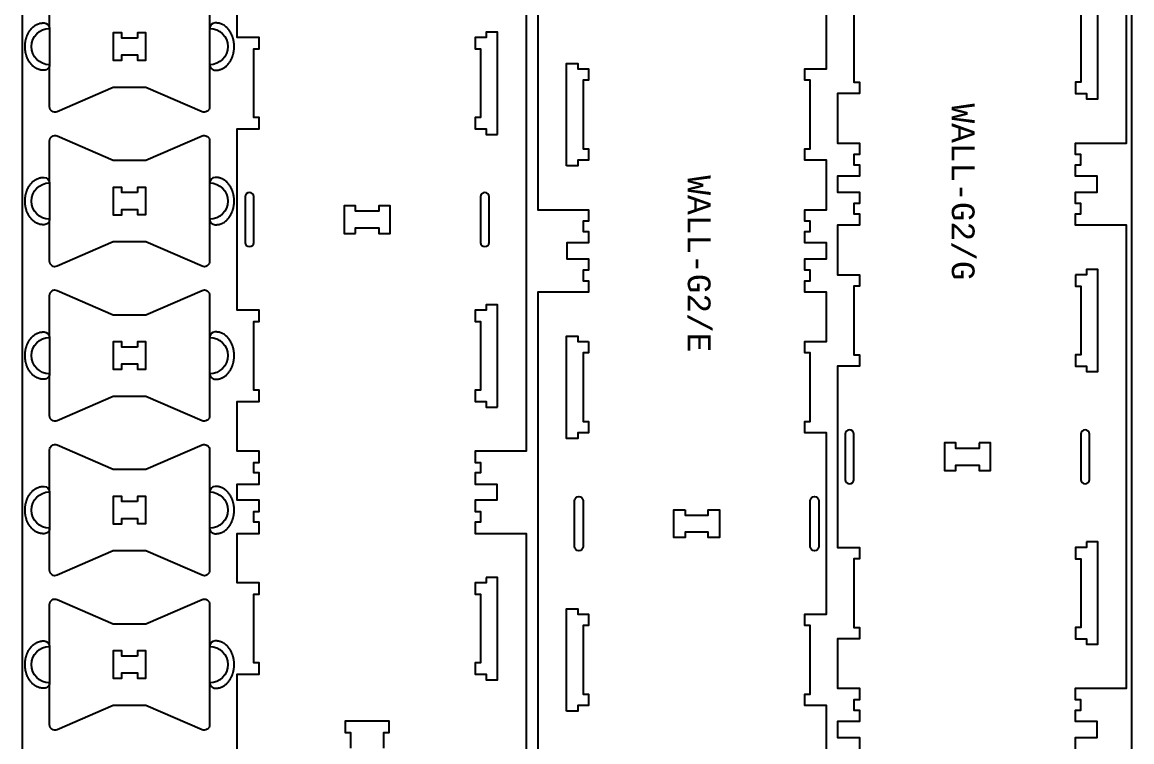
# Model space of a CAD drawing. Extents: x 0 to 12772, y 0 to 23683.
# Drawn here: x 2223 to 3443, y 2196 to 2987 of the extents above; entities that cross this region are included whole.
import ezdxf

# ---------------------------------------------------------------- set-up
doc = ezdxf.new("R2010")
doc.units = 0
for name, color, linetype in [('0_SHEET_SPRUCEPLY_2440X122', 1, 'CONTINUOUS'), ('1_ANYTOOL_1MMDEEP_LABELS_S', 2, 'CONTINUOUS'), ('3_ANYTOOL_CUTTHROUGH_INSID', 4, 'CONTINUOUS'), ('4_ANYTOOL_CUTTHROUGH_OUTSI', 5, 'CONTINUOUS'), ('5_ANYTOOL_HALF_MILL_9MM_IN', 3, 'CONTINUOUS')]:
    doc.layers.add(name, color=color, linetype=linetype)
doc.styles.add('MONOTXT_REGULAR', font='')
doc.styles.get('MONOTXT_REGULAR').set_extended_font_data('Monotxt')

msp = doc.modelspace()

# ---------------------------------------------------------------- linework, layer by layer
at = {"layer": '0_SHEET_SPRUCEPLY_2440X122'}
msp.add_lwpolyline([(2223, 1290.9), (3443, 1290.9), (3443, 3730.9), (2223, 3730.9)], close=True, dxfattribs=at)
at = {"layer": '3_ANYTOOL_CUTTHROUGH_INSID'}
for points in [[(3393, 3009.4), (3381, 3009.4), (3381, 2996.9), (3387, 2996.9), (3387, 2921.4), (3381, 2921.4), (3381, 2908.9), (3393, 2908.9), (3393, 2902.9), (3405.5, 2902.9), (3405.5, 3015.4), (3393, 3015.4)], [(2349.6, 2969.8), (2332.6, 2969.8), (2332.6, 2975.5), (2323.1, 2975.5), (2323.1, 2945.5), (2332.6, 2945.5), (2332.6, 2951.3), (2349.6, 2951.3), (2349.6, 2945.6), (2359.1, 2945.6), (2359.1, 2975.6), (2349.6, 2975.6)], [(2745.5, 2863.9), (2745.5, 2976.4), (2733, 2976.4), (2733, 2970.4), (2721, 2970.4), (2721, 2957.9), (2727, 2957.9), (2727, 2882.4), (2721, 2882.4), (2721, 2869.9), (2733, 2869.9), (2733, 2863.9)], [(2821.3, 2829.4), (2821.3, 2941.9), (2833.8, 2941.9), (2833.8, 2935.9), (2845.8, 2935.9), (2845.8, 2923.4), (2839.8, 2923.4), (2839.8, 2847.9), (2845.8, 2847.9), (2845.8, 2835.4), (2833.8, 2835.4), (2833.8, 2829.4)], [(2349.6, 2799.8), (2332.6, 2799.8), (2332.6, 2805.5), (2323.1, 2805.5), (2323.1, 2775.5), (2332.6, 2775.5), (2332.6, 2781.3), (2349.6, 2781.3), (2349.6, 2775.6), (2359.1, 2775.6), (2359.1, 2805.6), (2349.6, 2805.6)], [(2589.5, 2754.9), (2589.5, 2760.9), (2615, 2760.9), (2615, 2754.9), (2627.5, 2754.9), (2627.5, 2785.4), (2615, 2785.4), (2615, 2779.4), (2589.5, 2779.4), (2589.5, 2785.4), (2577, 2785.4), (2577, 2754.9)], [(3381, 2709.4), (3381, 2696.9), (3387, 2696.9), (3387, 2621.4), (3381, 2621.4), (3381, 2608.9), (3393, 2608.9), (3393, 2602.9), (3405.5, 2602.9), (3405.5, 2715.4), (3393, 2715.4), (3393, 2709.4)], [(2745.5, 2563.9), (2745.5, 2676.4), (2733, 2676.4), (2733, 2670.4), (2721, 2670.4), (2721, 2657.9), (2727, 2657.9), (2727, 2582.4), (2721, 2582.4), (2721, 2569.9), (2733, 2569.9), (2733, 2563.9)], [(2349.6, 2629.8), (2332.6, 2629.8), (2332.6, 2635.5), (2323.1, 2635.5), (2323.1, 2605.5), (2332.6, 2605.5), (2332.6, 2611.3), (2349.6, 2611.3), (2349.6, 2605.6), (2359.1, 2605.6), (2359.1, 2635.6), (2349.6, 2635.6)], [(2845.8, 2635.9), (2845.8, 2623.4), (2839.8, 2623.4), (2839.8, 2547.9), (2845.8, 2547.9), (2845.8, 2535.4), (2833.8, 2535.4), (2833.8, 2529.4), (2821.3, 2529.4), (2821.3, 2641.9), (2833.8, 2641.9), (2833.8, 2635.9)], [(3275, 2524.4), (3275, 2518.4), (3249.5, 2518.4), (3249.5, 2524.4), (3237, 2524.4), (3237, 2493.9), (3249.5, 2493.9), (3249.5, 2499.9), (3275, 2499.9), (3275, 2493.9), (3287.5, 2493.9), (3287.5, 2524.4)], [(2349.6, 2459.9), (2332.6, 2459.8), (2332.6, 2465.6), (2323.1, 2465.6), (2323.1, 2435.5), (2332.6, 2435.5), (2332.6, 2441.3), (2349.6, 2441.4), (2349.6, 2435.6), (2359.1, 2435.6), (2359.1, 2465.6), (2349.6, 2465.6)], [(2951.8, 2450.9), (2951.8, 2444.9), (2977.3, 2444.9), (2977.3, 2450.9), (2989.8, 2450.9), (2989.8, 2420.4), (2977.3, 2420.4), (2977.3, 2426.4), (2951.8, 2426.4), (2951.8, 2420.4), (2939.3, 2420.4), (2939.3, 2450.9)], [(3393, 2415.4), (3393, 2409.4), (3381, 2409.4), (3381, 2396.9), (3387, 2396.9), (3387, 2321.4), (3381, 2321.4), (3381, 2308.9), (3393, 2308.9), (3393, 2302.9), (3405.5, 2302.9), (3405.5, 2415.4)], [(2733, 2376.4), (2733, 2370.4), (2721, 2370.4), (2721, 2357.9), (2727, 2357.9), (2727, 2282.4), (2721, 2282.4), (2721, 2269.9), (2733, 2269.9), (2733, 2263.9), (2745.5, 2263.9), (2745.5, 2376.4)], [(2821.3, 2229.4), (2821.3, 2341.9), (2833.8, 2341.9), (2833.8, 2335.9), (2845.8, 2335.9), (2845.8, 2323.4), (2839.8, 2323.4), (2839.8, 2247.9), (2845.8, 2247.9), (2845.8, 2235.4), (2833.8, 2235.4), (2833.8, 2229.4)], [(2349.6, 2289.9), (2332.6, 2289.8), (2332.6, 2295.6), (2323.1, 2295.6), (2323.1, 2265.5), (2332.6, 2265.5), (2332.6, 2271.3), (2349.6, 2271.4), (2349.6, 2265.6), (2359.1, 2265.6), (2359.1, 2295.6), (2349.6, 2295.6)]]:
    msp.add_lwpolyline(points, close=True, dxfattribs=at)
for points in [[(2468, 2795.1), (2468, 2745.1, 1), (2477.5, 2745.1), (2477.5, 2795.1, 1)], [(2727, 2795.1), (2727, 2745.1, 1), (2736.5, 2745.1), (2736.5, 2795.1, 1)], [(3128, 2534.1), (3128, 2484.1, 1), (3137.5, 2484.1), (3137.5, 2534.1, 1)], [(3387, 2534.1), (3387, 2484.1, 1), (3396.5, 2484.1), (3396.5, 2534.1, 1)], [(2839.8, 2460.6), (2839.8, 2410.6, -1), (2830.3, 2410.6), (2830.3, 2460.6, -1)], [(3098.8, 2460.6), (3098.8, 2410.6, -1), (3089.3, 2410.6), (3089.3, 2460.6, -1)]]:
    msp.add_lwpolyline(points, format="xyb", close=True, dxfattribs=at)
at = {"layer": '4_ANYTOOL_CUTTHROUGH_OUTSI'}
for points in [[(3381, 2187.9), (3381, 2200.4), (3405, 2200.4), (3405, 2217.9), (3381, 2217.9), (3381, 2230.4), (3387, 2230.4), (3387, 2241.9), (3381, 2241.9), (3381, 2254.4), (3437, 2254.4), (3437, 2763.9), (3381, 2763.9), (3381, 2776.4), (3387, 2776.4), (3387, 2787.9), (3381, 2787.9), (3381, 2800.4), (3405, 2800.4), (3405, 2817.9), (3381, 2817.9), (3381, 2830.4), (3387, 2830.4), (3387, 2841.9), (3381, 2841.9), (3381, 2854.4), (3437, 2854.4), (3437, 3363.9)], [(2789.8, 3290.4), (2789.8, 2780.9), (2845.8, 2780.9), (2845.8, 2768.4), (2839.8, 2768.4), (2839.8, 2756.9), (2845.8, 2756.9), (2845.8, 2744.4), (2821.8, 2744.4), (2821.8, 2726.9), (2845.8, 2726.9), (2845.8, 2714.4), (2839.8, 2714.4), (2839.8, 2702.9), (2845.8, 2702.9), (2845.8, 2690.4), (2789.8, 2690.4), (2789.8, 2180.9)], [(3107.3, 2180.9), (3107.3, 2235.4), (3083.3, 2235.4), (3083.3, 2247.9), (3089.3, 2247.9), (3089.3, 2323.4), (3083.3, 2323.4), (3083.3, 2335.9), (3107.3, 2335.9), (3107.3, 2535.4), (3083.3, 2535.4), (3083.3, 2547.9), (3089.3, 2547.9), (3089.3, 2623.4), (3083.3, 2623.4), (3083.3, 2635.9), (3107.3, 2635.9), (3107.3, 2690.4), (3083.3, 2690.4), (3083.3, 2702.9), (3089.3, 2702.9), (3089.3, 2714.4), (3083.3, 2714.4), (3083.3, 2726.9), (3107.3, 2726.9), (3107.3, 2744.4), (3083.3, 2744.4), (3083.3, 2756.9), (3089.3, 2756.9), (3089.3, 2768.4), (3083.3, 2768.4), (3083.3, 2780.9), (3107.3, 2780.9), (3107.3, 2835.4), (3083.3, 2835.4), (3083.3, 2847.9), (3089.3, 2847.9), (3089.3, 2923.4), (3083.3, 2923.4), (3083.3, 2935.9), (3107.3, 2935.9), (3107.3, 3135.4)], [(2459.5, 2170.4), (2459.5, 2269.9), (2483.5, 2269.9), (2483.5, 2282.4), (2477.5, 2282.4), (2477.5, 2357.9), (2483.5, 2357.9), (2483.5, 2370.4), (2459.5, 2370.4), (2459.5, 2424.9), (2483.5, 2424.9), (2483.5, 2437.4), (2477.5, 2437.4), (2477.5, 2448.9), (2483.5, 2448.9), (2483.5, 2461.4), (2459.5, 2461.4), (2459.5, 2478.9), (2483.5, 2478.9), (2483.5, 2491.4), (2477.5, 2491.4), (2477.5, 2502.9), (2483.5, 2502.9), (2483.5, 2515.4), (2459.5, 2515.4), (2459.5, 2569.9), (2483.5, 2569.9), (2483.5, 2582.4), (2477.5, 2582.4), (2477.5, 2657.9), (2483.5, 2657.9), (2483.5, 2670.4), (2459.5, 2670.4), (2459.5, 2869.9), (2483.5, 2869.9), (2483.5, 2882.4), (2477.5, 2882.4), (2477.5, 2957.9), (2483.5, 2957.9), (2483.5, 2970.4), (2459.5, 2970.4), (2459.5, 3024.9)], [(2777, 3024.9), (2777, 2515.4), (2721, 2515.4), (2721, 2502.9), (2727, 2502.9), (2727, 2491.4), (2721, 2491.4), (2721, 2478.9), (2745, 2478.9), (2745, 2461.4), (2721, 2461.4), (2721, 2448.9), (2727, 2448.9), (2727, 2437.4), (2721, 2437.4), (2721, 2424.9), (2777, 2424.9), (2777, 2170.4)], [(3137.5, 2996.9), (3137.5, 2921.4), (3143.5, 2921.4), (3143.5, 2908.9), (3119.5, 2908.9), (3119.5, 2854.4), (3143.5, 2854.4), (3143.5, 2841.9), (3137.5, 2841.9), (3137.5, 2830.4), (3143.5, 2830.4), (3143.5, 2817.9), (3119.5, 2817.9), (3119.5, 2800.4), (3143.5, 2800.4), (3143.5, 2787.9), (3137.5, 2787.9), (3137.5, 2776.4), (3143.5, 2776.4), (3143.5, 2763.9), (3119.5, 2763.9), (3119.5, 2709.4), (3143.5, 2709.4), (3143.5, 2696.9), (3137.5, 2696.9), (3137.5, 2621.4), (3143.5, 2621.4), (3143.5, 2608.9), (3119.5, 2608.9), (3119.5, 2409.4), (3143.5, 2409.4), (3143.5, 2396.9), (3137.5, 2396.9), (3137.5, 2321.4), (3143.5, 2321.4), (3143.5, 2308.9), (3119.5, 2308.9), (3119.5, 2254.4), (3143.5, 2254.4), (3143.5, 2241.9), (3137.5, 2241.9), (3137.5, 2230.4), (3143.5, 2230.4), (3143.5, 2217.9), (3119.5, 2217.9), (3119.5, 2200.4), (3143.5, 2200.4), (3143.5, 2187.9)], [(2620.5, 2188.4), (2620.5, 2205.9), (2626.5, 2205.9), (2626.5, 2218.4), (2578, 2218.4), (2578, 2205.9), (2584, 2205.9), (2584, 2188.4)]]:
    msp.add_lwpolyline(points, dxfattribs=at)
for points in [[(2429.1, 2894.3, -0.539734), (2420.7, 2888.8), (2359.1, 2915.5), (2323.1, 2915.5), (2261.5, 2888.8, -0.539734), (2253.1, 2894.3), (2253.1, 2940.5, -1), (2253.1, 2980.5), (2253.1, 3026.7, -0.539734), (2261.5, 3032.2), (2323.1, 3005.5), (2359.1, 3005.5), (2420.7, 3032.2, -0.539734), (2429.1, 3026.7), (2429.1, 2980.5, -1), (2429.1, 2940.5)], [(2429.1, 2724.3, -0.539734), (2420.7, 2718.8), (2359.1, 2745.5), (2323.1, 2745.5), (2261.5, 2718.8, -0.539734), (2253.1, 2724.3), (2253.1, 2770.5, -1), (2253.1, 2810.5), (2253.1, 2856.7, -0.539734), (2261.5, 2862.2), (2323.1, 2835.5), (2359.1, 2835.5), (2420.7, 2862.2, -0.539734), (2429.1, 2856.7), (2429.1, 2810.5, -1), (2429.1, 2770.5)], [(2429.1, 2554.3, -0.539734), (2420.7, 2548.8), (2359.1, 2575.5), (2323.1, 2575.5), (2261.5, 2548.8, -0.539734), (2253.1, 2554.3), (2253.1, 2600.5, -1), (2253.1, 2640.5), (2253.1, 2686.7, -0.539734), (2261.5, 2692.2), (2323.1, 2665.5), (2359.1, 2665.5), (2420.7, 2692.2, -0.539734), (2429.1, 2686.7), (2429.1, 2640.5, -1), (2429.1, 2600.5)], [(2429.1, 2384.3, -0.539734), (2420.7, 2378.8), (2359.1, 2405.5), (2323.1, 2405.5), (2261.5, 2378.8, -0.539734), (2253.1, 2384.3), (2253.1, 2430.5, -1), (2253.1, 2470.5), (2253.1, 2516.7, -0.539734), (2261.5, 2522.2), (2323.1, 2495.5), (2359.1, 2495.5), (2420.7, 2522.2, -0.539734), (2429.1, 2516.7), (2429.1, 2470.5, -1), (2429.1, 2430.5)], [(2429.1, 2214.3, -0.539734), (2420.7, 2208.8), (2359.1, 2235.5), (2323.1, 2235.5), (2261.5, 2208.8, -0.539734), (2253.1, 2214.3), (2253.1, 2260.5, -1), (2253.1, 2300.5), (2253.1, 2346.7, -0.539734), (2261.5, 2352.2), (2323.1, 2325.5), (2359.1, 2325.5), (2420.7, 2352.2, -0.539734), (2429.1, 2346.7), (2429.1, 2300.5, -1), (2429.1, 2260.5)]]:
    msp.add_lwpolyline(points, format="xyb", close=True, dxfattribs=at)
at = {"layer": '5_ANYTOOL_HALF_MILL_9MM_IN'}
for points in [[(2246.1, 2934.5), (2245.7, 2934.5), (2245.2, 2934.5), (2244.8, 2934.6), (2244.3, 2934.6), (2243.9, 2934.7), (2243.4, 2934.7), (2243, 2934.8), (2242.5, 2934.9), (2242, 2935.1), (2241.6, 2935.2), (2241.1, 2935.3), (2240.6, 2935.5), (2240.2, 2935.7), (2239.7, 2935.9), (2239.2, 2936.1), (2238.8, 2936.3), (2238.3, 2936.6), (2237.9, 2936.8), (2237.4, 2937.1), (2237, 2937.4), (2236.5, 2937.7), (2236.1, 2938), (2235.6, 2938.4), (2235.2, 2938.7), (2234.8, 2939.1), (2234.4, 2939.5), (2233.9, 2939.9), (2233.5, 2940.3), (2233.1, 2940.8), (2232.8, 2941.2), (2232.4, 2941.7), (2232, 2942.1), (2231.6, 2942.6), (2231.3, 2943.1), (2231, 2943.6), (2230.6, 2944.1), (2230.3, 2944.6), (2230, 2945.2), (2229.7, 2945.7), (2229.4, 2946.3), (2229.1, 2946.8), (2228.9, 2947.4), (2228.6, 2948), (2228.4, 2948.6), (2228.2, 2949.2), (2227.9, 2949.7), (2227.7, 2950.3), (2227.6, 2950.9), (2227.4, 2951.5), (2227.2, 2952.1), (2227.1, 2952.7), (2226.9, 2953.4), (2226.8, 2954), (2226.7, 2954.6), (2226.6, 2955.2), (2226.5, 2955.8), (2226.4, 2956.4), (2226.3, 2957), (2226.3, 2957.6), (2226.2, 2958.2), (2226.2, 2958.8), (2226.2, 2959.3), (2226.2, 2960.5), (2226.2, 2961.7), (2226.2, 2962.3), (2226.2, 2962.8), (2226.3, 2963.4), (2226.3, 2964), (2226.4, 2964.6), (2226.5, 2965.2), (2226.6, 2965.8), (2226.7, 2966.4), (2226.8, 2967.1), (2226.9, 2967.7), (2227.1, 2968.3), (2227.2, 2968.9), (2227.4, 2969.5), (2227.6, 2970.1), (2227.8, 2970.7), (2228, 2971.3), (2228.2, 2971.9), (2228.4, 2972.4), (2228.6, 2973), (2228.9, 2973.6), (2229.1, 2974.2), (2229.4, 2974.7), (2229.7, 2975.3), (2230, 2975.8), (2230.3, 2976.4), (2230.6, 2976.9), (2231, 2977.4), (2231.3, 2977.9), (2231.7, 2978.4), (2232, 2978.9), (2232.4, 2979.4), (2232.8, 2979.8), (2233.2, 2980.3), (2233.6, 2980.7), (2234, 2981.1), (2234.4, 2981.5), (2234.8, 2981.9), (2235.2, 2982.3), (2235.7, 2982.6), (2236.1, 2983), (2236.5, 2983.3), (2237, 2983.6), (2237.4, 2983.9), (2237.9, 2984.2), (2238.4, 2984.4), (2238.8, 2984.7), (2239.3, 2984.9), (2239.7, 2985.1), (2240.2, 2985.3), (2240.7, 2985.5), (2241.1, 2985.7), (2241.6, 2985.8), (2242.1, 2986), (2242.5, 2986.1), (2243, 2986.2), (2243.5, 2986.3), (2243.9, 2986.3), (2244.4, 2986.4), (2244.8, 2986.4), (2245.3, 2986.5), (2245.7, 2986.5), (2246.2, 2986.5), (2247.1, 2986.5, -0.413668), (2253.1, 2980.5), (2253.1, 2940.5, -0.41476), (2247.1, 2934.5)], [(2436.1, 2934.5), (2436.6, 2934.5), (2437, 2934.5), (2437.4, 2934.6), (2437.9, 2934.6), (2438.4, 2934.7), (2438.8, 2934.7), (2439.3, 2934.8), (2439.7, 2934.9), (2440.2, 2935.1), (2440.7, 2935.2), (2441.1, 2935.3), (2441.6, 2935.5), (2442.1, 2935.7), (2442.5, 2935.9), (2443, 2936.1), (2443.5, 2936.3), (2443.9, 2936.6), (2444.4, 2936.8), (2444.8, 2937.1), (2445.3, 2937.4), (2445.7, 2937.7), (2446.2, 2938), (2446.6, 2938.4), (2447, 2938.7), (2447.5, 2939.1), (2447.9, 2939.5), (2448.3, 2939.9), (2448.7, 2940.3), (2449.1, 2940.8), (2449.5, 2941.2), (2449.9, 2941.7), (2450.2, 2942.1), (2450.6, 2942.6), (2450.9, 2943.1), (2451.3, 2943.6), (2451.6, 2944.1), (2451.9, 2944.6), (2452.2, 2945.2), (2452.5, 2945.7), (2452.8, 2946.3), (2453.1, 2946.8), (2453.4, 2947.4), (2453.6, 2948), (2453.9, 2948.6), (2454.1, 2949.2), (2454.3, 2949.7), (2454.5, 2950.3), (2454.7, 2950.9), (2454.9, 2951.5), (2455, 2952.1), (2455.2, 2952.7), (2455.3, 2953.4), (2455.4, 2954), (2455.6, 2954.6), (2455.7, 2955.2), (2455.7, 2955.8), (2455.8, 2956.4), (2455.9, 2957), (2456, 2957.6), (2456, 2958.2), (2456, 2958.8), (2456.1, 2959.3), (2456.1, 2960.5), (2456.1, 2961.7), (2456, 2962.3), (2456, 2962.8), (2456, 2963.4), (2455.9, 2964), (2455.8, 2964.6), (2455.7, 2965.2), (2455.7, 2965.8), (2455.6, 2966.4), (2455.4, 2967.1), (2455.3, 2967.7), (2455.2, 2968.3), (2455, 2968.9), (2454.9, 2969.5), (2454.7, 2970.1), (2454.5, 2970.7), (2454.3, 2971.3), (2454.1, 2971.9), (2453.8, 2972.4), (2453.6, 2973), (2453.4, 2973.6), (2453.1, 2974.2), (2452.8, 2974.7), (2452.5, 2975.3), (2452.2, 2975.8), (2451.9, 2976.4), (2451.6, 2976.9), (2451.3, 2977.4), (2450.9, 2977.9), (2450.6, 2978.4), (2450.2, 2978.9), (2449.8, 2979.4), (2449.5, 2979.8), (2449.1, 2980.3), (2448.7, 2980.7), (2448.3, 2981.1), (2447.9, 2981.5), (2447.4, 2981.9), (2447, 2982.3), (2446.6, 2982.6), (2446.1, 2983), (2445.7, 2983.3), (2445.3, 2983.6), (2444.8, 2983.9), (2444.3, 2984.2), (2443.9, 2984.4), (2443.4, 2984.7), (2443, 2984.9), (2442.5, 2985.1), (2442, 2985.3), (2441.6, 2985.5), (2441.1, 2985.7), (2440.6, 2985.8), (2440.2, 2986), (2439.7, 2986.1), (2439.2, 2986.2), (2438.8, 2986.3), (2438.3, 2986.3), (2437.9, 2986.4), (2437.4, 2986.4), (2436.9, 2986.5), (2436.5, 2986.5), (2436.1, 2986.5), (2435.1, 2986.5, 0.413668), (2429.1, 2980.5), (2429.1, 2940.5, 0.41476), (2435.1, 2934.5)], [(2246.1, 2764.5), (2245.7, 2764.5), (2245.2, 2764.5), (2244.8, 2764.6), (2244.3, 2764.6), (2243.9, 2764.7), (2243.4, 2764.7), (2243, 2764.8), (2242.5, 2764.9), (2242, 2765.1), (2241.6, 2765.2), (2241.1, 2765.3), (2240.6, 2765.5), (2240.2, 2765.7), (2239.7, 2765.9), (2239.2, 2766.1), (2238.8, 2766.3), (2238.3, 2766.6), (2237.9, 2766.8), (2237.4, 2767.1), (2237, 2767.4), (2236.5, 2767.7), (2236.1, 2768), (2235.6, 2768.4), (2235.2, 2768.7), (2234.8, 2769.1), (2234.4, 2769.5), (2233.9, 2769.9), (2233.5, 2770.3), (2233.1, 2770.8), (2232.8, 2771.2), (2232.4, 2771.7), (2232, 2772.1), (2231.6, 2772.6), (2231.3, 2773.1), (2231, 2773.6), (2230.6, 2774.1), (2230.3, 2774.6), (2230, 2775.2), (2229.7, 2775.7), (2229.4, 2776.3), (2229.1, 2776.8), (2228.9, 2777.4), (2228.6, 2778), (2228.4, 2778.6), (2228.2, 2779.2), (2227.9, 2779.7), (2227.7, 2780.3), (2227.6, 2780.9), (2227.4, 2781.5), (2227.2, 2782.1), (2227.1, 2782.7), (2226.9, 2783.4), (2226.8, 2784), (2226.7, 2784.6), (2226.6, 2785.2), (2226.5, 2785.8), (2226.4, 2786.4), (2226.3, 2787), (2226.3, 2787.6), (2226.2, 2788.2), (2226.2, 2788.8), (2226.2, 2789.3), (2226.2, 2790.5), (2226.2, 2791.7), (2226.2, 2792.3), (2226.2, 2792.8), (2226.3, 2793.4), (2226.3, 2794), (2226.4, 2794.6), (2226.5, 2795.2), (2226.6, 2795.8), (2226.7, 2796.4), (2226.8, 2797.1), (2226.9, 2797.7), (2227.1, 2798.3), (2227.2, 2798.9), (2227.4, 2799.5), (2227.6, 2800.1), (2227.8, 2800.7), (2228, 2801.3), (2228.2, 2801.9), (2228.4, 2802.4), (2228.6, 2803), (2228.9, 2803.6), (2229.1, 2804.2), (2229.4, 2804.7), (2229.7, 2805.3), (2230, 2805.8), (2230.3, 2806.4), (2230.6, 2806.9), (2231, 2807.4), (2231.3, 2807.9), (2231.7, 2808.4), (2232, 2808.9), (2232.4, 2809.4), (2232.8, 2809.8), (2233.2, 2810.3), (2233.6, 2810.7), (2234, 2811.1), (2234.4, 2811.5), (2234.8, 2811.9), (2235.2, 2812.3), (2235.7, 2812.6), (2236.1, 2813), (2236.5, 2813.3), (2237, 2813.6), (2237.4, 2813.9), (2237.9, 2814.2), (2238.4, 2814.4), (2238.8, 2814.7), (2239.3, 2814.9), (2239.7, 2815.1), (2240.2, 2815.3), (2240.7, 2815.5), (2241.1, 2815.7), (2241.6, 2815.8), (2242.1, 2816), (2242.5, 2816.1), (2243, 2816.2), (2243.5, 2816.3), (2243.9, 2816.3), (2244.4, 2816.4), (2244.8, 2816.4), (2245.3, 2816.5), (2245.7, 2816.5), (2246.2, 2816.5), (2247.1, 2816.5, -0.413668), (2253.1, 2810.5), (2253.1, 2770.5, -0.41476), (2247.1, 2764.5)], [(2436.1, 2764.5), (2436.6, 2764.5), (2437, 2764.5), (2437.4, 2764.6), (2437.9, 2764.6), (2438.4, 2764.7), (2438.8, 2764.7), (2439.3, 2764.8), (2439.7, 2764.9), (2440.2, 2765.1), (2440.7, 2765.2), (2441.1, 2765.3), (2441.6, 2765.5), (2442.1, 2765.7), (2442.5, 2765.9), (2443, 2766.1), (2443.5, 2766.3), (2443.9, 2766.6), (2444.4, 2766.8), (2444.8, 2767.1), (2445.3, 2767.4), (2445.7, 2767.7), (2446.2, 2768), (2446.6, 2768.4), (2447, 2768.7), (2447.5, 2769.1), (2447.9, 2769.5), (2448.3, 2769.9), (2448.7, 2770.3), (2449.1, 2770.8), (2449.5, 2771.2), (2449.9, 2771.7), (2450.2, 2772.1), (2450.6, 2772.6), (2450.9, 2773.1), (2451.3, 2773.6), (2451.6, 2774.1), (2451.9, 2774.6), (2452.2, 2775.2), (2452.5, 2775.7), (2452.8, 2776.3), (2453.1, 2776.8), (2453.4, 2777.4), (2453.6, 2778), (2453.9, 2778.6), (2454.1, 2779.2), (2454.3, 2779.7), (2454.5, 2780.3), (2454.7, 2780.9), (2454.9, 2781.5), (2455, 2782.1), (2455.2, 2782.7), (2455.3, 2783.4), (2455.4, 2784), (2455.6, 2784.6), (2455.7, 2785.2), (2455.7, 2785.8), (2455.8, 2786.4), (2455.9, 2787), (2456, 2787.6), (2456, 2788.2), (2456, 2788.8), (2456.1, 2789.3), (2456.1, 2790.5), (2456.1, 2791.7), (2456, 2792.3), (2456, 2792.8), (2456, 2793.4), (2455.9, 2794), (2455.8, 2794.6), (2455.7, 2795.2), (2455.7, 2795.8), (2455.6, 2796.4), (2455.4, 2797.1), (2455.3, 2797.7), (2455.2, 2798.3), (2455, 2798.9), (2454.9, 2799.5), (2454.7, 2800.1), (2454.5, 2800.7), (2454.3, 2801.3), (2454.1, 2801.9), (2453.8, 2802.4), (2453.6, 2803), (2453.4, 2803.6), (2453.1, 2804.2), (2452.8, 2804.7), (2452.5, 2805.3), (2452.2, 2805.8), (2451.9, 2806.4), (2451.6, 2806.9), (2451.3, 2807.4), (2450.9, 2807.9), (2450.6, 2808.4), (2450.2, 2808.9), (2449.8, 2809.4), (2449.5, 2809.8), (2449.1, 2810.3), (2448.7, 2810.7), (2448.3, 2811.1), (2447.9, 2811.5), (2447.4, 2811.9), (2447, 2812.3), (2446.6, 2812.6), (2446.1, 2813), (2445.7, 2813.3), (2445.3, 2813.6), (2444.8, 2813.9), (2444.3, 2814.2), (2443.9, 2814.4), (2443.4, 2814.7), (2443, 2814.9), (2442.5, 2815.1), (2442, 2815.3), (2441.6, 2815.5), (2441.1, 2815.7), (2440.6, 2815.8), (2440.2, 2816), (2439.7, 2816.1), (2439.2, 2816.2), (2438.8, 2816.3), (2438.3, 2816.3), (2437.9, 2816.4), (2437.4, 2816.4), (2436.9, 2816.5), (2436.5, 2816.5), (2436.1, 2816.5), (2435.1, 2816.5, 0.413668), (2429.1, 2810.5), (2429.1, 2770.5, 0.41476), (2435.1, 2764.5)], [(2246.1, 2594.5), (2245.7, 2594.5), (2245.2, 2594.5), (2244.8, 2594.6), (2244.3, 2594.6), (2243.9, 2594.7), (2243.4, 2594.7), (2243, 2594.8), (2242.5, 2594.9), (2242, 2595.1), (2241.6, 2595.2), (2241.1, 2595.3), (2240.6, 2595.5), (2240.2, 2595.7), (2239.7, 2595.9), (2239.2, 2596.1), (2238.8, 2596.3), (2238.3, 2596.6), (2237.9, 2596.8), (2237.4, 2597.1), (2237, 2597.4), (2236.5, 2597.7), (2236.1, 2598), (2235.6, 2598.4), (2235.2, 2598.7), (2234.8, 2599.1), (2234.4, 2599.5), (2233.9, 2599.9), (2233.5, 2600.3), (2233.1, 2600.8), (2232.8, 2601.2), (2232.4, 2601.7), (2232, 2602.1), (2231.6, 2602.6), (2231.3, 2603.1), (2231, 2603.6), (2230.6, 2604.1), (2230.3, 2604.6), (2230, 2605.2), (2229.7, 2605.7), (2229.4, 2606.3), (2229.1, 2606.8), (2228.9, 2607.4), (2228.6, 2608), (2228.4, 2608.6), (2228.2, 2609.2), (2227.9, 2609.7), (2227.7, 2610.3), (2227.6, 2610.9), (2227.4, 2611.5), (2227.2, 2612.1), (2227.1, 2612.7), (2226.9, 2613.4), (2226.8, 2614), (2226.7, 2614.6), (2226.6, 2615.2), (2226.5, 2615.8), (2226.4, 2616.4), (2226.3, 2617), (2226.3, 2617.6), (2226.2, 2618.2), (2226.2, 2618.8), (2226.2, 2619.3), (2226.2, 2620.5), (2226.2, 2621.7), (2226.2, 2622.3), (2226.2, 2622.8), (2226.3, 2623.4), (2226.3, 2624), (2226.4, 2624.6), (2226.5, 2625.2), (2226.6, 2625.8), (2226.7, 2626.4), (2226.8, 2627.1), (2226.9, 2627.7), (2227.1, 2628.3), (2227.2, 2628.9), (2227.4, 2629.5), (2227.6, 2630.1), (2227.8, 2630.7), (2228, 2631.3), (2228.2, 2631.9), (2228.4, 2632.4), (2228.6, 2633), (2228.9, 2633.6), (2229.1, 2634.2), (2229.4, 2634.7), (2229.7, 2635.3), (2230, 2635.8), (2230.3, 2636.4), (2230.6, 2636.9), (2231, 2637.4), (2231.3, 2637.9), (2231.7, 2638.4), (2232, 2638.9), (2232.4, 2639.4), (2232.8, 2639.8), (2233.2, 2640.3), (2233.6, 2640.7), (2234, 2641.1), (2234.4, 2641.5), (2234.8, 2641.9), (2235.2, 2642.3), (2235.7, 2642.6), (2236.1, 2643), (2236.5, 2643.3), (2237, 2643.6), (2237.4, 2643.9), (2237.9, 2644.2), (2238.4, 2644.4), (2238.8, 2644.7), (2239.3, 2644.9), (2239.7, 2645.1), (2240.2, 2645.3), (2240.7, 2645.5), (2241.1, 2645.7), (2241.6, 2645.8), (2242.1, 2646), (2242.5, 2646.1), (2243, 2646.2), (2243.5, 2646.3), (2243.9, 2646.3), (2244.4, 2646.4), (2244.8, 2646.4), (2245.3, 2646.5), (2245.7, 2646.5), (2246.2, 2646.5), (2247.1, 2646.5, -0.413668), (2253.1, 2640.5), (2253.1, 2600.5, -0.41476), (2247.1, 2594.5)], [(2436.1, 2594.5), (2436.6, 2594.5), (2437, 2594.5), (2437.4, 2594.6), (2437.9, 2594.6), (2438.4, 2594.7), (2438.8, 2594.7), (2439.3, 2594.8), (2439.7, 2594.9), (2440.2, 2595.1), (2440.7, 2595.2), (2441.1, 2595.3), (2441.6, 2595.5), (2442.1, 2595.7), (2442.5, 2595.9), (2443, 2596.1), (2443.5, 2596.3), (2443.9, 2596.6), (2444.4, 2596.8), (2444.8, 2597.1), (2445.3, 2597.4), (2445.7, 2597.7), (2446.2, 2598), (2446.6, 2598.4), (2447, 2598.7), (2447.5, 2599.1), (2447.9, 2599.5), (2448.3, 2599.9), (2448.7, 2600.3), (2449.1, 2600.8), (2449.5, 2601.2), (2449.9, 2601.7), (2450.2, 2602.1), (2450.6, 2602.6), (2450.9, 2603.1), (2451.3, 2603.6), (2451.6, 2604.1), (2451.9, 2604.6), (2452.2, 2605.2), (2452.5, 2605.7), (2452.8, 2606.3), (2453.1, 2606.8), (2453.4, 2607.4), (2453.6, 2608), (2453.9, 2608.6), (2454.1, 2609.2), (2454.3, 2609.7), (2454.5, 2610.3), (2454.7, 2610.9), (2454.9, 2611.5), (2455, 2612.1), (2455.2, 2612.7), (2455.3, 2613.4), (2455.4, 2614), (2455.6, 2614.6), (2455.7, 2615.2), (2455.7, 2615.8), (2455.8, 2616.4), (2455.9, 2617), (2456, 2617.6), (2456, 2618.2), (2456, 2618.8), (2456.1, 2619.3), (2456.1, 2620.5), (2456.1, 2621.7), (2456, 2622.3), (2456, 2622.8), (2456, 2623.4), (2455.9, 2624), (2455.8, 2624.6), (2455.7, 2625.2), (2455.7, 2625.8), (2455.6, 2626.4), (2455.4, 2627.1), (2455.3, 2627.7), (2455.2, 2628.3), (2455, 2628.9), (2454.9, 2629.5), (2454.7, 2630.1), (2454.5, 2630.7), (2454.3, 2631.3), (2454.1, 2631.9), (2453.8, 2632.4), (2453.6, 2633), (2453.4, 2633.6), (2453.1, 2634.2), (2452.8, 2634.7), (2452.5, 2635.3), (2452.2, 2635.8), (2451.9, 2636.4), (2451.6, 2636.9), (2451.3, 2637.4), (2450.9, 2637.9), (2450.6, 2638.4), (2450.2, 2638.9), (2449.8, 2639.4), (2449.5, 2639.8), (2449.1, 2640.3), (2448.7, 2640.7), (2448.3, 2641.1), (2447.9, 2641.5), (2447.4, 2641.9), (2447, 2642.3), (2446.6, 2642.6), (2446.1, 2643), (2445.7, 2643.3), (2445.3, 2643.6), (2444.8, 2643.9), (2444.3, 2644.2), (2443.9, 2644.4), (2443.4, 2644.7), (2443, 2644.9), (2442.5, 2645.1), (2442, 2645.3), (2441.6, 2645.5), (2441.1, 2645.7), (2440.6, 2645.8), (2440.2, 2646), (2439.7, 2646.1), (2439.2, 2646.2), (2438.8, 2646.3), (2438.3, 2646.3), (2437.9, 2646.4), (2437.4, 2646.4), (2436.9, 2646.5), (2436.5, 2646.5), (2436.1, 2646.5), (2435.1, 2646.5, 0.413668), (2429.1, 2640.5), (2429.1, 2600.5, 0.41476), (2435.1, 2594.5)], [(2246.1, 2424.5), (2245.7, 2424.5), (2245.2, 2424.6), (2244.8, 2424.6), (2244.3, 2424.6), (2243.9, 2424.7), (2243.4, 2424.8), (2243, 2424.9), (2242.5, 2425), (2242, 2425.1), (2241.6, 2425.2), (2241.1, 2425.4), (2240.6, 2425.5), (2240.2, 2425.7), (2239.7, 2425.9), (2239.2, 2426.1), (2238.8, 2426.3), (2238.3, 2426.6), (2237.9, 2426.9), (2237.4, 2427.1), (2237, 2427.4), (2236.5, 2427.7), (2236.1, 2428.1), (2235.6, 2428.4), (2235.2, 2428.8), (2234.8, 2429.1), (2234.4, 2429.5), (2233.9, 2429.9), (2233.5, 2430.3), (2233.1, 2430.8), (2232.8, 2431.2), (2232.4, 2431.7), (2232, 2432.1), (2231.6, 2432.6), (2231.3, 2433.1), (2231, 2433.6), (2230.6, 2434.1), (2230.3, 2434.7), (2230, 2435.2), (2229.7, 2435.7), (2229.4, 2436.3), (2229.1, 2436.9), (2228.9, 2437.4), (2228.6, 2438), (2228.4, 2438.6), (2228.2, 2439.2), (2227.9, 2439.8), (2227.7, 2440.4), (2227.6, 2441), (2227.4, 2441.6), (2227.2, 2442.2), (2227.1, 2442.8), (2226.9, 2443.4), (2226.8, 2444), (2226.7, 2444.6), (2226.6, 2445.2), (2226.5, 2445.8), (2226.4, 2446.4), (2226.3, 2447), (2226.3, 2447.6), (2226.2, 2448.2), (2226.2, 2448.8), (2226.2, 2449.4), (2226.2, 2450.5), (2226.2, 2451.7), (2226.2, 2452.3), (2226.2, 2452.9), (2226.3, 2453.5), (2226.3, 2454.1), (2226.4, 2454.7), (2226.5, 2455.3), (2226.6, 2455.9), (2226.7, 2456.5), (2226.8, 2457.1), (2226.9, 2457.7), (2227.1, 2458.3), (2227.2, 2458.9), (2227.4, 2459.5), (2227.6, 2460.1), (2227.8, 2460.7), (2228, 2461.3), (2228.2, 2461.9), (2228.4, 2462.5), (2228.6, 2463), (2228.9, 2463.6), (2229.1, 2464.2), (2229.4, 2464.8), (2229.7, 2465.3), (2230, 2465.9), (2230.3, 2466.4), (2230.6, 2466.9), (2231, 2467.4), (2231.3, 2467.9), (2231.7, 2468.4), (2232, 2468.9), (2232.4, 2469.4), (2232.8, 2469.8), (2233.2, 2470.3), (2233.6, 2470.7), (2234, 2471.1), (2234.4, 2471.5), (2234.8, 2471.9), (2235.2, 2472.3), (2235.7, 2472.6), (2236.1, 2473), (2236.5, 2473.3), (2237, 2473.6), (2237.4, 2473.9), (2237.9, 2474.2), (2238.4, 2474.5), (2238.8, 2474.7), (2239.3, 2474.9), (2239.7, 2475.1), (2240.2, 2475.3), (2240.7, 2475.5), (2241.1, 2475.7), (2241.6, 2475.8), (2242.1, 2476), (2242.5, 2476.1), (2243, 2476.2), (2243.5, 2476.3), (2243.9, 2476.4), (2244.4, 2476.4), (2244.8, 2476.5), (2245.3, 2476.5), (2245.7, 2476.5), (2246.2, 2476.5), (2247.1, 2476.5, -0.413668), (2253.1, 2470.5), (2253.1, 2430.5, -0.41476), (2247.1, 2424.5)], [(2436.1, 2424.5), (2436.6, 2424.5), (2437, 2424.6), (2437.4, 2424.6), (2437.9, 2424.6), (2438.4, 2424.7), (2438.8, 2424.8), (2439.3, 2424.9), (2439.7, 2425), (2440.2, 2425.1), (2440.7, 2425.2), (2441.1, 2425.4), (2441.6, 2425.5), (2442.1, 2425.7), (2442.5, 2425.9), (2443, 2426.1), (2443.5, 2426.3), (2443.9, 2426.6), (2444.4, 2426.9), (2444.8, 2427.1), (2445.3, 2427.4), (2445.7, 2427.7), (2446.2, 2428.1), (2446.6, 2428.4), (2447, 2428.8), (2447.5, 2429.1), (2447.9, 2429.5), (2448.3, 2429.9), (2448.7, 2430.3), (2449.1, 2430.8), (2449.5, 2431.2), (2449.9, 2431.7), (2450.2, 2432.1), (2450.6, 2432.6), (2450.9, 2433.1), (2451.3, 2433.6), (2451.6, 2434.1), (2451.9, 2434.7), (2452.2, 2435.2), (2452.5, 2435.7), (2452.8, 2436.3), (2453.1, 2436.9), (2453.4, 2437.4), (2453.6, 2438), (2453.9, 2438.6), (2454.1, 2439.2), (2454.3, 2439.8), (2454.5, 2440.4), (2454.7, 2441), (2454.9, 2441.6), (2455, 2442.2), (2455.2, 2442.8), (2455.3, 2443.4), (2455.4, 2444), (2455.6, 2444.6), (2455.7, 2445.2), (2455.7, 2445.8), (2455.8, 2446.4), (2455.9, 2447), (2456, 2447.6), (2456, 2448.2), (2456, 2448.8), (2456.1, 2449.4), (2456.1, 2450.5), (2456.1, 2451.7), (2456, 2452.3), (2456, 2452.9), (2456, 2453.5), (2455.9, 2454.1), (2455.8, 2454.7), (2455.7, 2455.3), (2455.7, 2455.9), (2455.6, 2456.5), (2455.4, 2457.1), (2455.3, 2457.7), (2455.2, 2458.3), (2455, 2458.9), (2454.9, 2459.5), (2454.7, 2460.1), (2454.5, 2460.7), (2454.3, 2461.3), (2454.1, 2461.9), (2453.8, 2462.5), (2453.6, 2463), (2453.4, 2463.6), (2453.1, 2464.2), (2452.8, 2464.8), (2452.5, 2465.3), (2452.2, 2465.9), (2451.9, 2466.4), (2451.6, 2466.9), (2451.3, 2467.4), (2450.9, 2467.9), (2450.6, 2468.4), (2450.2, 2468.9), (2449.8, 2469.4), (2449.5, 2469.8), (2449.1, 2470.3), (2448.7, 2470.7), (2448.3, 2471.1), (2447.9, 2471.5), (2447.4, 2471.9), (2447, 2472.3), (2446.6, 2472.6), (2446.1, 2473), (2445.7, 2473.3), (2445.3, 2473.6), (2444.8, 2473.9), (2444.3, 2474.2), (2443.9, 2474.5), (2443.4, 2474.7), (2443, 2474.9), (2442.5, 2475.1), (2442, 2475.3), (2441.6, 2475.5), (2441.1, 2475.7), (2440.6, 2475.8), (2440.2, 2476), (2439.7, 2476.1), (2439.2, 2476.2), (2438.8, 2476.3), (2438.3, 2476.4), (2437.9, 2476.4), (2437.4, 2476.5), (2436.9, 2476.5), (2436.5, 2476.5), (2436.1, 2476.5), (2435.1, 2476.5, 0.413668), (2429.1, 2470.5), (2429.1, 2430.5, 0.41476), (2435.1, 2424.5)], [(2246.1, 2254.5), (2245.7, 2254.5), (2245.2, 2254.6), (2244.8, 2254.6), (2244.3, 2254.6), (2243.9, 2254.7), (2243.4, 2254.8), (2243, 2254.9), (2242.5, 2255), (2242, 2255.1), (2241.6, 2255.2), (2241.1, 2255.4), (2240.6, 2255.5), (2240.2, 2255.7), (2239.7, 2255.9), (2239.2, 2256.1), (2238.8, 2256.3), (2238.3, 2256.6), (2237.9, 2256.9), (2237.4, 2257.1), (2237, 2257.4), (2236.5, 2257.7), (2236.1, 2258.1), (2235.6, 2258.4), (2235.2, 2258.8), (2234.8, 2259.1), (2234.4, 2259.5), (2233.9, 2259.9), (2233.5, 2260.3), (2233.1, 2260.8), (2232.8, 2261.2), (2232.4, 2261.7), (2232, 2262.1), (2231.6, 2262.6), (2231.3, 2263.1), (2231, 2263.6), (2230.6, 2264.1), (2230.3, 2264.7), (2230, 2265.2), (2229.7, 2265.7), (2229.4, 2266.3), (2229.1, 2266.9), (2228.9, 2267.4), (2228.6, 2268), (2228.4, 2268.6), (2228.2, 2269.2), (2227.9, 2269.8), (2227.7, 2270.4), (2227.6, 2271), (2227.4, 2271.6), (2227.2, 2272.2), (2227.1, 2272.8), (2226.9, 2273.4), (2226.8, 2274), (2226.7, 2274.6), (2226.6, 2275.2), (2226.5, 2275.8), (2226.4, 2276.4), (2226.3, 2277), (2226.3, 2277.6), (2226.2, 2278.2), (2226.2, 2278.8), (2226.2, 2279.4), (2226.2, 2280.5), (2226.2, 2281.7), (2226.2, 2282.3), (2226.2, 2282.9), (2226.3, 2283.5), (2226.3, 2284.1), (2226.4, 2284.7), (2226.5, 2285.3), (2226.6, 2285.9), (2226.7, 2286.5), (2226.8, 2287.1), (2226.9, 2287.7), (2227.1, 2288.3), (2227.2, 2288.9), (2227.4, 2289.5), (2227.6, 2290.1), (2227.8, 2290.7), (2228, 2291.3), (2228.2, 2291.9), (2228.4, 2292.5), (2228.6, 2293), (2228.9, 2293.6), (2229.1, 2294.2), (2229.4, 2294.8), (2229.7, 2295.3), (2230, 2295.9), (2230.3, 2296.4), (2230.6, 2296.9), (2231, 2297.4), (2231.3, 2297.9), (2231.7, 2298.4), (2232, 2298.9), (2232.4, 2299.4), (2232.8, 2299.8), (2233.2, 2300.3), (2233.6, 2300.7), (2234, 2301.1), (2234.4, 2301.5), (2234.8, 2301.9), (2235.2, 2302.3), (2235.7, 2302.6), (2236.1, 2303), (2236.5, 2303.3), (2237, 2303.6), (2237.4, 2303.9), (2237.9, 2304.2), (2238.4, 2304.5), (2238.8, 2304.7), (2239.3, 2304.9), (2239.7, 2305.1), (2240.2, 2305.3), (2240.7, 2305.5), (2241.1, 2305.7), (2241.6, 2305.8), (2242.1, 2306), (2242.5, 2306.1), (2243, 2306.2), (2243.5, 2306.3), (2243.9, 2306.4), (2244.4, 2306.4), (2244.8, 2306.5), (2245.3, 2306.5), (2245.7, 2306.5), (2246.2, 2306.5), (2247.1, 2306.5, -0.413668), (2253.1, 2300.5), (2253.1, 2260.5, -0.41476), (2247.1, 2254.5)], [(2436.1, 2254.5), (2436.6, 2254.5), (2437, 2254.6), (2437.4, 2254.6), (2437.9, 2254.6), (2438.4, 2254.7), (2438.8, 2254.8), (2439.3, 2254.9), (2439.7, 2255), (2440.2, 2255.1), (2440.7, 2255.2), (2441.1, 2255.4), (2441.6, 2255.5), (2442.1, 2255.7), (2442.5, 2255.9), (2443, 2256.1), (2443.5, 2256.3), (2443.9, 2256.6), (2444.4, 2256.9), (2444.8, 2257.1), (2445.3, 2257.4), (2445.7, 2257.7), (2446.2, 2258.1), (2446.6, 2258.4), (2447, 2258.8), (2447.5, 2259.1), (2447.9, 2259.5), (2448.3, 2259.9), (2448.7, 2260.3), (2449.1, 2260.8), (2449.5, 2261.2), (2449.9, 2261.7), (2450.2, 2262.1), (2450.6, 2262.6), (2450.9, 2263.1), (2451.3, 2263.6), (2451.6, 2264.1), (2451.9, 2264.7), (2452.2, 2265.2), (2452.5, 2265.7), (2452.8, 2266.3), (2453.1, 2266.9), (2453.4, 2267.4), (2453.6, 2268), (2453.9, 2268.6), (2454.1, 2269.2), (2454.3, 2269.8), (2454.5, 2270.4), (2454.7, 2271), (2454.9, 2271.6), (2455, 2272.2), (2455.2, 2272.8), (2455.3, 2273.4), (2455.4, 2274), (2455.6, 2274.6), (2455.7, 2275.2), (2455.7, 2275.8), (2455.8, 2276.4), (2455.9, 2277), (2456, 2277.6), (2456, 2278.2), (2456, 2278.8), (2456.1, 2279.4), (2456.1, 2280.5), (2456.1, 2281.7), (2456, 2282.3), (2456, 2282.9), (2456, 2283.5), (2455.9, 2284.1), (2455.8, 2284.7), (2455.7, 2285.3), (2455.7, 2285.9), (2455.6, 2286.5), (2455.4, 2287.1), (2455.3, 2287.7), (2455.2, 2288.3), (2455, 2288.9), (2454.9, 2289.5), (2454.7, 2290.1), (2454.5, 2290.7), (2454.3, 2291.3), (2454.1, 2291.9), (2453.8, 2292.5), (2453.6, 2293), (2453.4, 2293.6), (2453.1, 2294.2), (2452.8, 2294.8), (2452.5, 2295.3), (2452.2, 2295.9), (2451.9, 2296.4), (2451.6, 2296.9), (2451.3, 2297.4), (2450.9, 2297.9), (2450.6, 2298.4), (2450.2, 2298.9), (2449.8, 2299.4), (2449.5, 2299.8), (2449.1, 2300.3), (2448.7, 2300.7), (2448.3, 2301.1), (2447.9, 2301.5), (2447.4, 2301.9), (2447, 2302.3), (2446.6, 2302.6), (2446.1, 2303), (2445.7, 2303.3), (2445.3, 2303.6), (2444.8, 2303.9), (2444.3, 2304.2), (2443.9, 2304.5), (2443.4, 2304.7), (2443, 2304.9), (2442.5, 2305.1), (2442, 2305.3), (2441.6, 2305.5), (2441.1, 2305.7), (2440.6, 2305.8), (2440.2, 2306), (2439.7, 2306.1), (2439.2, 2306.2), (2438.8, 2306.3), (2438.3, 2306.4), (2437.9, 2306.4), (2437.4, 2306.5), (2436.9, 2306.5), (2436.5, 2306.5), (2436.1, 2306.5), (2435.1, 2306.5, 0.413668), (2429.1, 2300.5), (2429.1, 2260.5, 0.41476), (2435.1, 2254.5)]]:
    msp.add_lwpolyline(points, format="xyb", close=True, dxfattribs=at)

# ---------------------------------------------------------------- texts
at = {"layer": '1_ANYTOOL_1MMDEEP_LABELS_S', "char_height": 25, "attachment_point": 5, "rotation": 270, "style": 'MONOTXT_REGULAR'}
for s, insert, width in [('WALL-G2/G', (3257.4, 2800.5), 486.757), ('WALL-G2/E', (2967.1, 2721.4), 486.216)]:
    msp.add_mtext(s, dxfattribs=dict(at, insert=insert, width=width))

doc.saveas('drawing.dxf')
